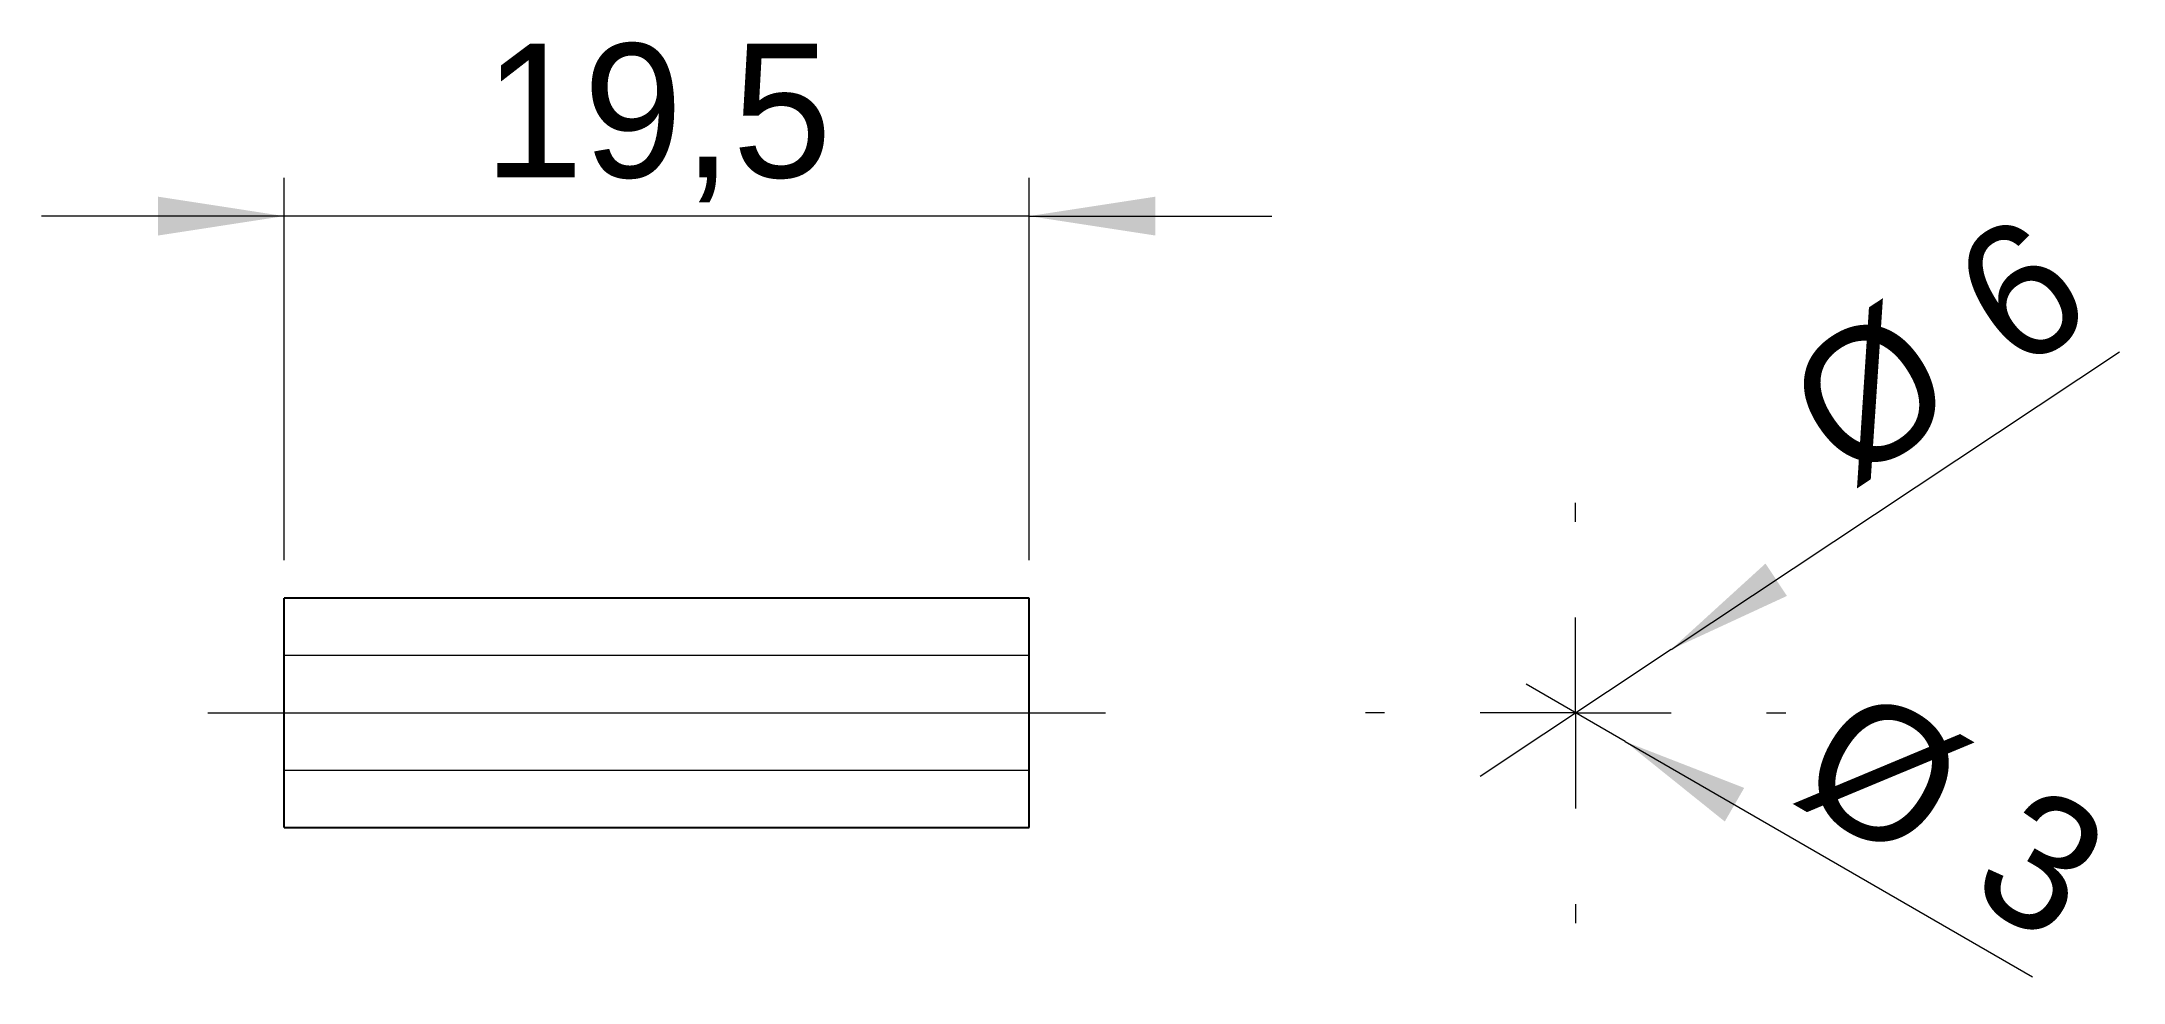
# Model space of a CAD drawing. Header units: metres. Extents: x 169 to 320, y 129 to 159.
# Drawn here: x 265.9 to 320.4, y 129.3 to 153.9 of the extents above; entities outside this region: 1.
import ezdxf

# ---------------------------------------------------------------- set-up
doc = ezdxf.new("R2010")
doc.units = ezdxf.units.M
doc.dimstyles.get("Standard").update_dxf_attribs({"dimtxt": 2.5, "dimasz": 2.5, "dimexe": 1.25, "dimexo": 0.625, "dimtad": 1, "dimcen": 2.5, "dimazin": 3, "dimtfac": 1, "dimtmove": 0, "dimatfit": 3})

# ---------------------------------------------------------------- blocks, each defined once
blk = doc.blocks.new('*D1')
at = {"color": 7, "linetype": 'Continuous', "lineweight": 18}
for p, q in [((272.245, 140.327), (272.245, 150.327)), ((291.745, 140.327), (291.745, 150.327)), ((272.245, 149.327), (265.895, 149.327)), ((291.745, 149.327), (272.245, 149.327)), ((291.745, 149.327), (298.095, 149.327))]:
    blk.add_line(p, q, dxfattribs=at)
for points in [[(272.245, 149.327), (268.943, 149.835), (268.943, 148.819)], [(291.745, 149.327), (295.047, 148.819), (295.047, 149.835)]]:
    blk.add_solid(points, dxfattribs=at)
at = {"color": 7, "linetype": 'Continuous', "lineweight": 18, "insert": (277.469, 153.839), "char_height": 3.5, "attachment_point": 1}
blk.add_mtext('19,5', dxfattribs=at)
blk = doc.blocks.new('*D2')
at = {"color": 7, "linetype": 'Continuous', "lineweight": 18}
for q in [(320.283, 145.777), (303.548, 134.668)]:
    blk.add_line((308.547, 137.987), q, dxfattribs=at)
blk.add_solid([(308.547, 137.987), (311.579, 139.389), (311.017, 140.236)], dxfattribs=at)
at = {"color": 7, "linetype": 'Continuous', "lineweight": 18, "char_height": 3.5, "attachment_point": 1, "rotation": 33.5753}
for s, insert in [('6', (315.637, 148.101)), ('%%c', (311.268, 145.137))]:
    blk.add_mtext(s, dxfattribs=dict(at, insert=insert))
blk = doc.blocks.new('*D3')
at = {"color": 7, "linetype": 'Continuous', "lineweight": 18}
for q in [(304.749, 137.077), (318.009, 129.421)]:
    blk.add_line((307.347, 135.577), q, dxfattribs=at)
blk.add_solid([(307.347, 135.577), (309.952, 133.487), (310.46, 134.366)], dxfattribs=at)
at = {"color": 7, "linetype": 'Continuous', "lineweight": 18, "char_height": 3.5, "attachment_point": 1, "rotation": 330}
for s, insert in [('%%c', (313.404, 137.175)), ('3', (318.002, 134.582))]:
    blk.add_mtext(s, dxfattribs=dict(at, insert=insert))
blk = doc.blocks.new('SW_CENTERMARKSYMBOL_8')
at = {"color": 0, "linetype": 'Continuous', "lineweight": 0}
for p, q in [((0, 5), (0, 5.5)), ((0, 0), (0, 2.5)), ((-5, 0), (-5.5, 0)), ((0, 0), (-2.5, 0)), ((0, 0), (0, -2.5)), ((0, 0), (2.5, 0)), ((5, 0), (5.5, 0)), ((0, -5), (0, -5.5))]:
    blk.add_line(p, q, dxfattribs=at)

msp = doc.modelspace()

# ---------------------------------------------------------------- linework, layer by layer
at = {"color": 7, "linetype": 'Continuous', "lineweight": 25}
for p, q in [((291.745, 139.327), (272.245, 139.327)), ((272.245, 136.327), (272.245, 139.327)), ((291.745, 136.327), (291.745, 139.327)), ((272.245, 133.327), (272.245, 136.327)), ((291.745, 133.327), (291.745, 136.327)), ((272.245, 133.327), (291.745, 133.327))]:
    msp.add_line(p, q, dxfattribs=at)
at = {"color": 7, "lineweight": 18}
for p, q in [((291.745, 137.827), (272.245, 137.827)), ((270.245, 136.327), (293.745, 136.327)), ((272.245, 134.827), (291.745, 134.827))]:
    msp.add_line(p, q, dxfattribs=at)

# ---------------------------------------------------------------- block references
at = {"color": 7, "linetype": 'Continuous', "lineweight": 0}
msp.add_blockref('SW_CENTERMARKSYMBOL_8', (306.048, 136.327), dxfattribs=at)

# ---------------------------------------------------------------- texts
at = {"insert": (168.622, 159.327), "char_height": 5, "attachment_point": 1}
msp.add_mtext('Pos.73', dxfattribs=at)

# ---------------------------------------------------------------- dimensions: what is measured, and where the dimension line sits
at = {"color": 7, "linetype": 'Continuous', "lineweight": 18}
dim = msp.add_linear_dim(base=(272.245, 149.327), p1=(291.745, 139.327), p2=(272.245, 139.327), dimstyle='Standard', dxfattribs=at)
dim.commit()
dim.dimension.update_dxf_attribs({"geometry": '*D1', "text_midpoint": (281.995, 149.327), "dimtype": 160})
for p1, p2, picture, middle in [((303.548, 134.668), (308.547, 137.987), '*D2', (317.243, 143.759)), ((304.749, 137.077), (307.347, 135.577), '*D3', (314.919, 131.206))]:
    dim = msp.add_diameter_dim_2p(p1=p1, p2=p2, dimstyle='Standard', dxfattribs=at)
    dim.commit()
    dim.dimension.update_dxf_attribs({"geometry": picture, "text_midpoint": middle, "dimtype": 163})

doc.saveas('drawing.dxf')
